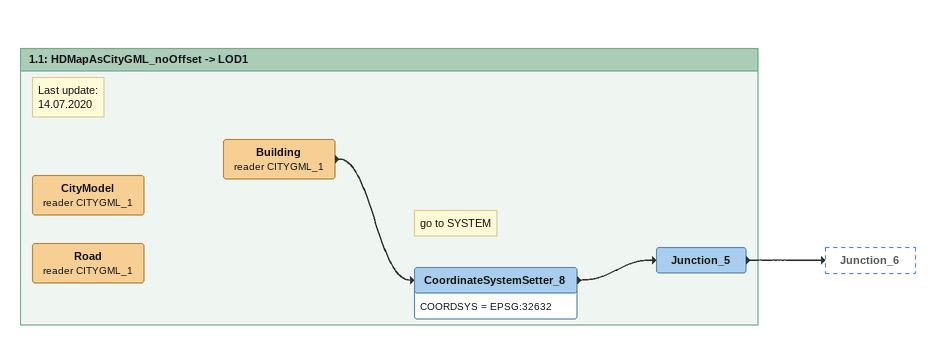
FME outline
Bookmark: 1.1: HDMapAsCityGML_noOffset -> LOD1
Note: Last update: / 14.07.2020
CityModel (reader CITYGML_1)
Road (reader CITYGML_1)
Building (reader CITYGML_1)
    -> CoordinateSystemSetter_8
CoordinateSystemSetter_8
    COORDSYS = EPSG:32632
    -> Junction_5
Note: go to SYSTEM
Junction_5
    -> Junction_6
